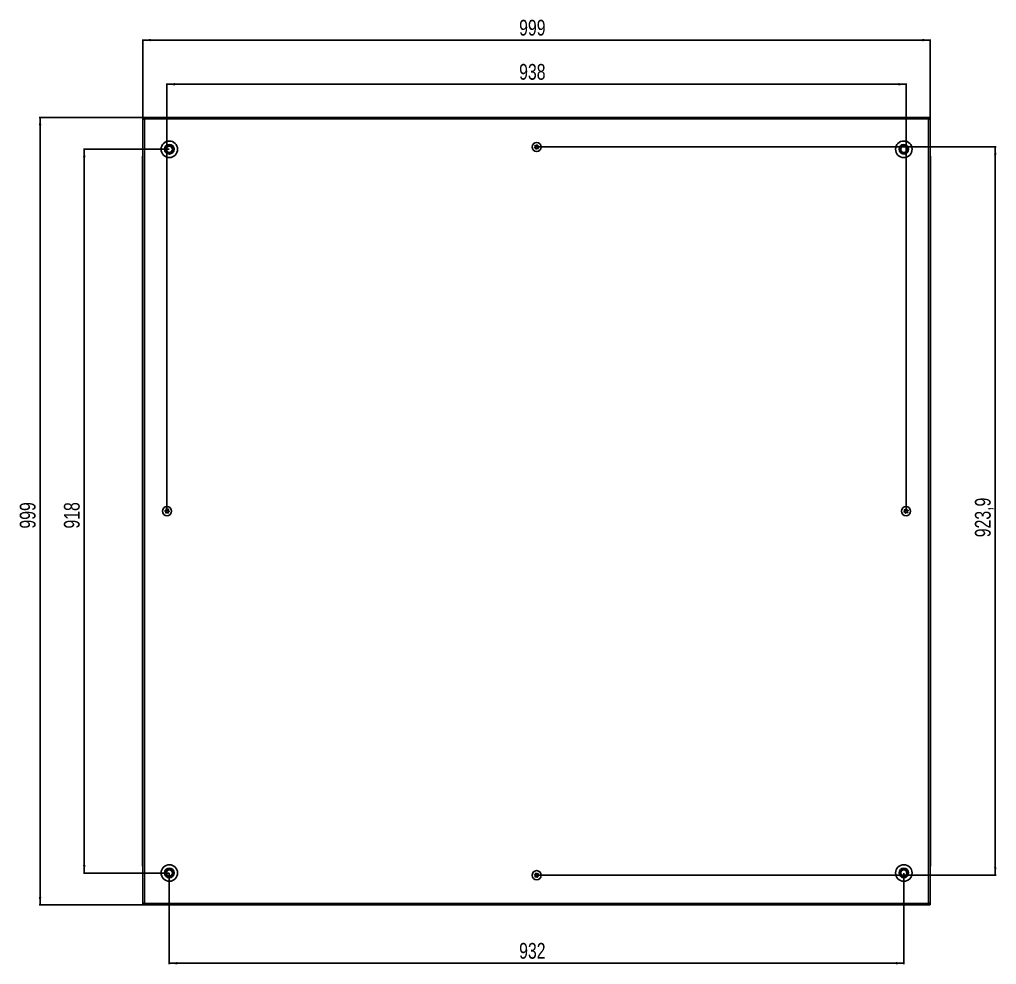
# Model space of a CAD drawing. Header units: millimetres. Extents: x -659 to 3179, y -1210 to 1460.
# Drawn here: x -659 to 580, y 198 to 1397 of the extents above; entities that cross this region are included whole.
import ezdxf

# ---------------------------------------------------------------- set-up
doc = ezdxf.new("R2010")
doc.units = ezdxf.units.MM
doc.layers.add('FORMAT', color=7, linetype='Continuous')
doc.styles.add('SLDTEXTSTYLE0', font='TXT', dxfattribs={"width": 0.75})
doc.dimstyles.new('SLDDIMSTYLE0', dxfattribs={"dimtxt": 20, "dimasz": 10, "dimexe": 0, "dimexo": 0.0625, "dimgap": 5, "dimtad": 2, "dimdec": 1, "dimrnd": 1e-09, "dimzin": 12, "dimdsep": 46, "dimtxsty": 'SLDTEXTSTYLE0', "dimsah": 1, "dimcen": 0.09, "dimadec": 0, "dimazin": 3, "dimtfac": 1, "dimtofl": 0, "dimtmove": 0, "dimatfit": 3, "dimfxl": 0, "dimfrac": 2, "dimtolj": 1, "dimtzin": 12, "dimarcsym": 0})

# ---------------------------------------------------------------- blocks, each defined once
blk = doc.blocks.new('_D')
at = {"layer": 'FORMAT'}
for p, q in [((-502.6, 1272.8), (-634.1, 1272.8)), ((-633.1, 273.8), (-633.1, 1272.8)), ((-502.6, 273.8), (-634.1, 273.8))]:
    blk.add_line(p, q, dxfattribs=at)
for points in [[(-633.1, 1272.8), (-634.6, 1262.8), (-631.5, 1262.8)], [(-633.1, 273.8), (-631.5, 283.8), (-634.6, 283.8)]]:
    blk.add_solid(points, dxfattribs=at)
at = {"layer": 'FORMAT', "insert": (-658.9, 751.2), "char_height": 20, "attachment_point": 1, "rotation": 90, "style": 'SLDTEXTSTYLE0'}
blk.add_mtext('999', dxfattribs=at)
blk = doc.blocks.new('_D_1')
at = {"layer": 'FORMAT'}
for p, q in [((-502.6, 1272.8), (-502.6, 1371.8)), ((496.4, 1370.8), (-502.6, 1370.8)), ((496.4, 1272.8), (496.4, 1371.8))]:
    blk.add_line(p, q, dxfattribs=at)
for points in [[(-502.6, 1370.8), (-492.6, 1369.3), (-492.6, 1372.4)], [(496.4, 1370.8), (486.4, 1372.4), (486.4, 1369.3)]]:
    blk.add_solid(points, dxfattribs=at)
at = {"layer": 'FORMAT', "insert": (-25.2, 1396.6), "char_height": 20, "attachment_point": 1, "style": 'SLDTEXTSTYLE0'}
blk.add_mtext('999', dxfattribs=at)
blk = doc.blocks.new('_D_2')
at = {"layer": 'FORMAT'}
for p, q in [((-469.1, 314.3), (-469.1, 198.8)), ((462.9, 314.3), (462.9, 198.8)), ((-469.1, 199.8), (462.9, 199.8))]:
    blk.add_line(p, q, dxfattribs=at)
for points in [[(-469.1, 199.8), (-459.1, 198.3), (-459.1, 201.4)], [(462.9, 199.8), (452.9, 201.4), (452.9, 198.3)]]:
    blk.add_solid(points, dxfattribs=at)
at = {"layer": 'FORMAT', "insert": (-25.2, 225.6), "char_height": 20, "attachment_point": 1, "style": 'SLDTEXTSTYLE0'}
blk.add_mtext('932', dxfattribs=at)
blk = doc.blocks.new('_D_3')
at = {"layer": 'FORMAT'}
for p, q in [((-472.1, 773.3), (-472.1, 1315.8)), ((-472.1, 1314.8), (465.9, 1314.8)), ((465.9, 773.3), (465.9, 1315.8))]:
    blk.add_line(p, q, dxfattribs=at)
for points in [[(-472.1, 1314.8), (-462.1, 1313.3), (-462.1, 1316.4)], [(465.9, 1314.8), (455.9, 1316.4), (455.9, 1313.3)]]:
    blk.add_solid(points, dxfattribs=at)
at = {"layer": 'FORMAT', "insert": (-25.2, 1340.6), "char_height": 20, "attachment_point": 1, "style": 'SLDTEXTSTYLE0'}
blk.add_mtext('938', dxfattribs=at)
blk = doc.blocks.new('_D_4')
at = {"layer": 'FORMAT'}
for p, q in [((-3.1, 1235.3), (579.9, 1235.3)), ((578.9, 1235.3), (578.9, 311.5)), ((-3.1, 311.5), (579.9, 311.5))]:
    blk.add_line(p, q, dxfattribs=at)
for points in [[(578.9, 1235.3), (577.4, 1225.3), (580.5, 1225.3)], [(578.9, 311.5), (580.5, 321.5), (577.4, 321.5)]]:
    blk.add_solid(points, dxfattribs=at)
at = {"layer": 'FORMAT', "insert": (553.1, 740.2), "char_height": 20, "attachment_point": 1, "rotation": 90, "style": 'SLDTEXTSTYLE0'}
blk.add_mtext('923,9', dxfattribs=at)
blk = doc.blocks.new('_D_5')
at = {"layer": 'FORMAT'}
for p, q in [((-469.1, 1232.3), (-578.1, 1232.3)), ((-577.1, 1232.3), (-577.1, 314.3)), ((-469.1, 314.3), (-578.1, 314.3))]:
    blk.add_line(p, q, dxfattribs=at)
for points in [[(-577.1, 1232.3), (-578.6, 1222.3), (-575.5, 1222.3)], [(-577.1, 314.3), (-575.5, 324.3), (-578.6, 324.3)]]:
    blk.add_solid(points, dxfattribs=at)
at = {"layer": 'FORMAT', "insert": (-602.9, 751.2), "char_height": 20, "attachment_point": 1, "rotation": 90, "style": 'SLDTEXTSTYLE0'}
blk.add_mtext('918', dxfattribs=at)

msp = doc.modelspace()

# ---------------------------------------------------------------- linework, layer by layer
at = {"color": 7, "linetype": 'Continuous', "lineweight": 25}
for p, q in [((-500.48, 1272.83), (-502.58, 1272.83)), ((-502.58, 1271.33), (-502.58, 1272.83)), ((-502.58, 1271.33), (-500.48, 1271.33)), ((-502.58, 1271.33), (-502.58, 1270.73)), ((-502.58, 1270.73), (-502.58, 275.93)), ((-502.58, 1270.73), (-500.48, 1270.73)), ((-500.48, 1272.83), (-500.48, 1270.73)), ((494.32, 1272.83), (-500.48, 1272.83)), ((494.32, 1270.73), (494.32, 1272.83)), ((496.42, 1272.83), (494.32, 1272.83)), ((494.32, 1271.33), (496.42, 1271.33)), ((494.32, 1270.73), (496.42, 1270.73)), ((496.42, 1271.33), (496.42, 1272.83)), ((496.42, 1270.73), (496.42, 1271.33)), ((496.42, 275.93), (496.42, 1270.73)), ((-503.08, 1222.83), (-503.08, 1216.33)), ((-503.08, 1216.33), (-503.08, 1222.83)), ((-503.08, 1216.33), (-503.08, 1216.33)), ((-502.58, 1216.33), (-503.08, 1216.33)), ((-502.93, 1216.33), (-502.93, 330.33)), ((496.42, 1224.15), (496.42, 1224.15)), ((496.42, 1216.33), (496.92, 1216.33)), ((496.77, 330.33), (496.77, 1216.33)), ((496.92, 1222.83), (496.92, 1216.33)), ((496.92, 1216.33), (496.92, 1222.83)), ((496.92, 1216.33), (496.92, 1216.33)), ((496.92, 1216.33), (496.92, 1216.33)), ((-503.08, 323.83), (-503.08, 330.33)), ((-503.08, 330.33), (-503.08, 330.33)), ((-503.08, 330.33), (-503.08, 330.33)), ((-503.08, 330.33), (-503.08, 323.83)), ((-502.58, 330.33), (-503.08, 330.33)), ((-502.58, 322.51), (-502.58, 322.51)), ((496.42, 330.33), (496.92, 330.33)), ((496.92, 330.33), (496.92, 330.33)), ((496.92, 323.83), (496.92, 330.33)), ((496.92, 330.33), (496.92, 323.83)), ((-500.48, 275.93), (-502.58, 275.93)), ((-502.58, 275.93), (-502.58, 275.33)), ((-502.58, 275.33), (-502.58, 273.83)), ((-500.48, 275.33), (-502.58, 275.33)), ((-502.58, 273.83), (-500.48, 273.83)), ((-500.48, 275.93), (-500.48, 273.83)), ((-500.48, 273.83), (494.32, 273.83)), ((496.42, 275.93), (494.32, 275.93)), ((494.32, 273.83), (494.32, 275.93)), ((496.42, 275.33), (494.32, 275.33)), ((494.32, 273.83), (496.42, 273.83)), ((496.42, 275.33), (496.42, 275.93)), ((496.42, 275.33), (496.42, 273.83))]:
    msp.add_line(p, q, dxfattribs=at)
at = {"color": 8, "linetype": 'Continuous', "lineweight": 18}
for p, q in [((-500.48, 1270.73), (-500.48, 275.93)), ((494.32, 1270.73), (-500.48, 1270.73)), ((494.32, 275.93), (494.32, 1270.73)), ((-502.58, 1222.83), (-503.08, 1222.83)), ((496.42, 1222.83), (496.92, 1222.83)), ((-502.58, 323.83), (-503.08, 323.83)), ((496.42, 323.83), (496.92, 323.83)), ((-500.48, 275.93), (494.32, 275.93))]:
    msp.add_line(p, q, dxfattribs=at)
at = {"color": 7, "linetype": 'Continuous', "lineweight": 25}
for centre, radius in [((-469.08, 1232.33), 10.5), ((-3.08, 1235.18), 5.79), ((462.92, 1232.33), 10.5), ((-469.08, 1232.33), 6), ((-469.08, 1232.33), 3.9), ((-3.08, 1235.18), 1.85), ((462.92, 1232.33), 6), ((462.92, 1232.33), 3.9), ((-471.93, 773.33), 5.79), ((-471.93, 773.33), 1.85), ((465.77, 773.33), 5.79), ((465.77, 773.33), 1.85), ((-469.08, 314.33), 10.5), ((462.92, 314.33), 10.5), ((-469.08, 314.33), 6), ((-469.08, 314.33), 3.9), ((-3.08, 311.48), 5.79), ((-3.08, 311.48), 1.85), ((462.92, 314.33), 6), ((462.92, 314.33), 3.9)]:
    msp.add_circle(centre, radius, dxfattribs=at)
for centre, radius, start, end in [((-469.08, 1232.33), 4.62, 120, 180), ((-469.08, 1232.33), 4.62, 180, 240), ((-469.08, 1232.33), 4.62, 60, 120), ((-469.08, 1232.33), 4.62, 240, 300), ((-469.08, 1232.33), 4.62, 0, 60), ((-469.08, 1232.33), 4.62, 300, 0), ((462.92, 1232.33), 4.62, 120, 180), ((462.92, 1232.33), 4.62, 180, 240), ((462.92, 1232.33), 4.62, 60, 120), ((462.92, 1232.33), 4.62, 240, 300), ((462.92, 1232.33), 4.62, 0, 60), ((462.92, 1232.33), 4.62, 300, 0), ((-501.08, 1222.83), 2, 138.59038, 180), ((494.92, 1222.83), 2, 33.94202, 41.40962), ((494.92, 1222.83), 2, 0, 41.39416), ((494.92, 1222.83), 2, 0, 18.58003), ((-501.08, 323.83), 2, 180, 199.56674), ((-501.08, 323.83), 2, 180, 221.40962), ((-501.08, 323.83), 2, 213.78451, 221.40962), ((494.92, 323.83), 2, 318.57492, 0), ((494.92, 323.83), 2, 318.59038, 0), ((-469.08, 314.33), 4.62, 120, 180), ((-469.08, 314.33), 4.62, 180, 240), ((-469.08, 314.33), 4.62, 60, 120), ((-469.08, 314.33), 4.62, 240, 300), ((-469.08, 314.33), 4.62, 0, 60), ((-469.08, 314.33), 4.62, 300, 0), ((462.92, 314.33), 4.62, 120, 180), ((462.92, 314.33), 4.62, 180, 240), ((462.92, 314.33), 4.62, 60, 120), ((462.92, 314.33), 4.62, 240, 300), ((462.92, 314.33), 4.62, 0, 60), ((462.92, 314.33), 4.62, 300, 0)]:
    msp.add_arc(centre, radius, start, end, dxfattribs=at)
for points, knots in [([(-473.7, 1232.33), (-473.37, 1232.9), (-472.8, 1233.88), (-471.98, 1235.31), (-471.57, 1236.02), (-471.39, 1236.33)], [0, 0, 0, 0, 0.4391308, 0.7513783, 1, 1, 1, 1]), ([(-471.39, 1228.33), (-471.72, 1228.9), (-472.28, 1229.88), (-473.11, 1231.31), (-473.51, 1232.02), (-473.7, 1232.33)], [0, 0, 0, 0, 0.4391308, 0.7513783, 1, 1, 1, 1]), ([(-471.39, 1236.33), (-471.19, 1236.33), (-470.48, 1236.33), (-469.17, 1236.33), (-467.78, 1236.33), (-467.04, 1236.33), (-466.77, 1236.33)], [0, 0, 0, 0, 0.1393293, 0.4852696, 0.8163565, 1, 1, 1, 1]), ([(-466.77, 1228.33), (-467.04, 1228.33), (-467.78, 1228.33), (-469.17, 1228.33), (-470.48, 1228.33), (-471.19, 1228.33), (-471.39, 1228.33)], [0, 0, 0, 0, 0.1836435, 0.5147304, 0.8606707, 1, 1, 1, 1]), ([(-466.77, 1236.33), (-466.44, 1235.76), (-465.87, 1234.78), (-465.05, 1233.35), (-464.64, 1232.64), (-464.46, 1232.33)], [0, 0, 0, 0, 0.4391308, 0.7513783, 1, 1, 1, 1]), ([(-464.46, 1232.33), (-464.79, 1231.76), (-465.36, 1230.78), (-466.18, 1229.35), (-466.59, 1228.64), (-466.77, 1228.33)], [0, 0, 0, 0, 0.4391308, 0.7513783, 1, 1, 1, 1]), ([(-5.17, 1237.04), (-5.17, 1237.03), (-5.19, 1237.01), (-5.19, 1236.95), (-5.17, 1236.81), (-5.03, 1236.45), (-4.84, 1235.94), (-4.94, 1235.32), (-5.26, 1234.91), (-5.53, 1234.63), (-5.69, 1234.45), (-5.74, 1234.37), (-5.74, 1234.33), (-5.74, 1234.29), (-5.72, 1234.27), (-5.66, 1234.23), (-5.4, 1234.16), (-4.93, 1234.1), (-4.26, 1233.85), (-3.94, 1233.22), (-3.83, 1232.76), (-3.73, 1232.51), (-3.69, 1232.46), (-3.66, 1232.44), (-3.63, 1232.43), (-3.59, 1232.44), (-3.55, 1232.47), (-3.49, 1232.52), (-3.34, 1232.68), (-3.1, 1232.98), (-2.73, 1233.34), (-2.12, 1233.52), (-1.6, 1233.38), (-1.22, 1233.29), (-1.07, 1233.28), (-1.01, 1233.3), (-0.99, 1233.31), (-0.97, 1233.35), (-0.96, 1233.41), (-0.99, 1233.55), (-1.13, 1233.91), (-1.32, 1234.42), (-1.21, 1235.04), (-0.9, 1235.45), (-0.62, 1235.73), (-0.46, 1235.91), (-0.42, 1235.99), (-0.41, 1236.03), (-0.42, 1236.07), (-0.44, 1236.09), (-0.5, 1236.13), (-0.76, 1236.2), (-1.23, 1236.26), (-1.89, 1236.5), (-2.21, 1237.14), (-2.32, 1237.6), (-2.42, 1237.85), (-2.47, 1237.9), (-2.5, 1237.92), (-2.53, 1237.92), (-2.56, 1237.91), (-2.6, 1237.89), (-2.66, 1237.84), (-2.82, 1237.68), (-3.06, 1237.38), (-3.42, 1237.02), (-4.03, 1236.84), (-4.56, 1236.98), (-4.94, 1237.07), (-5.09, 1237.08), (-5.14, 1237.06), (-5.16, 1237.05), (-5.17, 1237.04)], [0, 0, 0, 0, 0.00200873, 0.00442003, 0.00936469, 0.02552819, 0.06770529, 0.09578618, 0.12464563, 0.1503415, 0.16051935, 0.16339425, 0.16569651, 0.16724481, 0.16887414, 0.1707699, 0.17860577, 0.21199411, 0.24999446, 0.2879948, 0.32138314, 0.32921901, 0.33111477, 0.3327441, 0.3342924, 0.33621663, 0.33853534, 0.3413178, 0.34966197, 0.37535784, 0.40421729, 0.43229818, 0.47447528, 0.49063878, 0.4966691, 0.49844005, 0.5, 0.50200873, 0.50442003, 0.50936469, 0.52552819, 0.56770529, 0.59578618, 0.62464563, 0.6503415, 0.66051935, 0.66339425, 0.66569651, 0.66724481, 0.66887414, 0.6707699, 0.67860577, 0.71199411, 0.74999446, 0.7879948, 0.82138314, 0.82921901, 0.83111477, 0.8327441, 0.8342924, 0.83621663, 0.83853534, 0.8413178, 0.84966197, 0.87535784, 0.90421729, 0.93229818, 0.97447528, 0.99063878, 0.9966691, 0.99844005, 1, 1, 1, 1]), ([(458.3, 1232.33), (458.63, 1232.9), (459.2, 1233.88), (460.02, 1235.31), (460.43, 1236.02), (460.61, 1236.33)], [0, 0, 0, 0, 0.4391308, 0.7513783, 1, 1, 1, 1]), ([(460.61, 1228.33), (460.28, 1228.9), (459.72, 1229.88), (458.89, 1231.31), (458.49, 1232.02), (458.3, 1232.33)], [0, 0, 0, 0, 0.4391308, 0.7513783, 1, 1, 1, 1]), ([(460.61, 1236.33), (460.81, 1236.33), (461.52, 1236.33), (462.83, 1236.33), (464.22, 1236.33), (464.96, 1236.33), (465.23, 1236.33)], [0, 0, 0, 0, 0.1393293, 0.4852696, 0.8163565, 1, 1, 1, 1]), ([(465.23, 1228.33), (464.96, 1228.33), (464.22, 1228.33), (462.83, 1228.33), (461.52, 1228.33), (460.81, 1228.33), (460.61, 1228.33)], [0, 0, 0, 0, 0.1836435, 0.5147304, 0.8606707, 1, 1, 1, 1]), ([(465.23, 1236.33), (465.56, 1235.76), (466.13, 1234.78), (466.95, 1233.35), (467.36, 1232.64), (467.54, 1232.33)], [0, 0, 0, 0, 0.4391308, 0.7513783, 1, 1, 1, 1]), ([(467.54, 1232.33), (467.21, 1231.76), (466.64, 1230.78), (465.82, 1229.35), (465.41, 1228.64), (465.23, 1228.33)], [0, 0, 0, 0, 0.4391308, 0.7513783, 1, 1, 1, 1]), ([(-473.5, 771.01), (-473.49, 771.01), (-473.46, 771), (-473.4, 771), (-473.27, 771.04), (-472.93, 771.23), (-472.45, 771.48), (-471.82, 771.46), (-471.37, 771.2), (-471.06, 770.97), (-470.86, 770.83), (-470.77, 770.8), (-470.73, 770.8), (-470.7, 770.81), (-470.67, 770.84), (-470.64, 770.9), (-470.6, 771.16), (-470.61, 771.64), (-470.46, 772.33), (-469.87, 772.73), (-469.43, 772.9), (-469.19, 773.04), (-469.15, 773.09), (-469.13, 773.12), (-469.13, 773.15), (-469.15, 773.18), (-469.17, 773.22), (-469.23, 773.27), (-469.42, 773.4), (-469.75, 773.6), (-470.15, 773.92), (-470.41, 774.5), (-470.34, 775.04), (-470.3, 775.43), (-470.31, 775.57), (-470.33, 775.63), (-470.36, 775.65), (-470.39, 775.66), (-470.45, 775.66), (-470.59, 775.61), (-470.93, 775.43), (-471.41, 775.18), (-472.04, 775.2), (-472.48, 775.46), (-472.8, 775.69), (-473, 775.82), (-473.09, 775.86), (-473.13, 775.86), (-473.16, 775.85), (-473.18, 775.82), (-473.21, 775.76), (-473.25, 775.5), (-473.24, 775.02), (-473.4, 774.33), (-473.99, 773.92), (-474.43, 773.76), (-474.66, 773.62), (-474.71, 773.57), (-474.72, 773.54), (-474.72, 773.51), (-474.71, 773.48), (-474.68, 773.44), (-474.62, 773.38), (-474.44, 773.26), (-474.11, 773.06), (-473.7, 772.74), (-473.45, 772.16), (-473.51, 771.62), (-473.55, 771.23), (-473.54, 771.09), (-473.52, 771.03), (-473.51, 771.02), (-473.5, 771.01)], [0, 0, 0, 0, 0.0020087, 0.00442, 0.0093647, 0.0255282, 0.0677053, 0.0957862, 0.1246456, 0.1503415, 0.1605194, 0.1633943, 0.1656965, 0.1672448, 0.1688741, 0.1707699, 0.1786058, 0.2119941, 0.2499945, 0.2879948, 0.3213831, 0.329219, 0.3311148, 0.3327441, 0.3342924, 0.3362166, 0.3385353, 0.3413178, 0.349662, 0.3753578, 0.4042173, 0.4322982, 0.4744753, 0.4906388, 0.4966691, 0.49844, 0.5, 0.5020087, 0.50442, 0.5093647, 0.5255282, 0.5677053, 0.5957862, 0.6246456, 0.6503415, 0.6605194, 0.6633943, 0.6656965, 0.6672448, 0.6688741, 0.6707699, 0.6786058, 0.7119941, 0.7499945, 0.7879948, 0.8213831, 0.829219, 0.8311148, 0.8327441, 0.8342924, 0.8362166, 0.8385353, 0.8413178, 0.849662, 0.8753578, 0.9042173, 0.9322982, 0.9744753, 0.9906388, 0.9966691, 0.99844, 1, 1, 1, 1]), ([(466.27, 776.09), (466.25, 776.09), (466.23, 776.09), (466.17, 776.06), (466.07, 775.96), (465.83, 775.66), (465.5, 775.23), (464.91, 774.99), (464.4, 775.05), (464.02, 775.13), (463.78, 775.17), (463.69, 775.17), (463.65, 775.15), (463.62, 775.13), (463.61, 775.1), (463.61, 775.03), (463.68, 774.77), (463.88, 774.34), (464.02, 773.64), (463.65, 773.04), (463.31, 772.7), (463.15, 772.49), (463.13, 772.42), (463.13, 772.39), (463.15, 772.36), (463.17, 772.33), (463.21, 772.31), (463.29, 772.29), (463.51, 772.24), (463.89, 772.2), (464.39, 772.07), (464.86, 771.64), (465.02, 771.13), (465.14, 770.75), (465.21, 770.62), (465.25, 770.58), (465.28, 770.57), (465.32, 770.57), (465.37, 770.6), (465.48, 770.7), (465.71, 771), (466.05, 771.43), (466.63, 771.67), (467.14, 771.61), (467.53, 771.52), (467.76, 771.48), (467.86, 771.49), (467.9, 771.51), (467.92, 771.53), (467.93, 771.56), (467.94, 771.63), (467.86, 771.89), (467.66, 772.32), (467.52, 773.02), (467.89, 773.62), (468.23, 773.96), (468.39, 774.17), (468.41, 774.24), (468.41, 774.27), (468.4, 774.3), (468.37, 774.33), (468.33, 774.35), (468.26, 774.37), (468.03, 774.42), (467.65, 774.46), (467.15, 774.59), (466.69, 775.02), (466.52, 775.53), (466.41, 775.91), (466.34, 776.04), (466.29, 776.08), (466.27, 776.08), (466.27, 776.09)], [0, 0, 0, 0, 0.00200873, 0.00442003, 0.00936469, 0.02552819, 0.06770529, 0.09578618, 0.12464563, 0.1503415, 0.16051935, 0.16339425, 0.16569651, 0.16724481, 0.16887414, 0.1707699, 0.17860577, 0.21199411, 0.24999446, 0.2879948, 0.32138314, 0.32921901, 0.33111477, 0.3327441, 0.3342924, 0.33621663, 0.33853534, 0.3413178, 0.34966197, 0.37535784, 0.40421729, 0.43229818, 0.47447528, 0.49063878, 0.4966691, 0.49844005, 0.5, 0.50200873, 0.50442003, 0.50936469, 0.52552819, 0.56770529, 0.59578618, 0.62464563, 0.6503415, 0.66051935, 0.66339425, 0.66569651, 0.66724481, 0.66887414, 0.6707699, 0.67860577, 0.71199411, 0.74999446, 0.7879948, 0.82138314, 0.82921901, 0.83111477, 0.8327441, 0.8342924, 0.83621663, 0.83853534, 0.8413178, 0.84966197, 0.87535784, 0.90421729, 0.93229818, 0.97447528, 0.99063878, 0.9966691, 0.99844005, 1, 1, 1, 1]), ([(-473.7, 314.33), (-473.37, 314.9), (-472.8, 315.88), (-471.98, 317.31), (-471.57, 318.02), (-471.39, 318.33)], [0, 0, 0, 0, 0.4391308, 0.7513783, 1, 1, 1, 1]), ([(-471.39, 310.33), (-471.72, 310.9), (-472.28, 311.88), (-473.11, 313.31), (-473.51, 314.02), (-473.7, 314.33)], [0, 0, 0, 0, 0.4391308, 0.7513783, 1, 1, 1, 1]), ([(-471.39, 318.33), (-471.19, 318.33), (-470.48, 318.33), (-469.17, 318.33), (-467.78, 318.33), (-467.04, 318.33), (-466.77, 318.33)], [0, 0, 0, 0, 0.1393293, 0.4852696, 0.8163565, 1, 1, 1, 1]), ([(-466.77, 310.33), (-467.04, 310.33), (-467.78, 310.33), (-469.17, 310.33), (-470.48, 310.33), (-471.19, 310.33), (-471.39, 310.33)], [0, 0, 0, 0, 0.1836435, 0.5147304, 0.8606707, 1, 1, 1, 1]), ([(-466.77, 318.33), (-466.44, 317.76), (-465.87, 316.78), (-465.05, 315.35), (-464.64, 314.64), (-464.46, 314.33)], [0, 0, 0, 0, 0.4391308, 0.7513783, 1, 1, 1, 1]), ([(-464.46, 314.33), (-464.79, 313.76), (-465.36, 312.78), (-466.18, 311.35), (-466.59, 310.64), (-466.77, 310.33)], [0, 0, 0, 0, 0.4391308, 0.7513783, 1, 1, 1, 1]), ([(-0.35, 310.84), (-0.35, 310.85), (-0.35, 310.88), (-0.38, 310.93), (-0.46, 311.04), (-0.76, 311.29), (-1.17, 311.65), (-1.37, 312.25), (-1.29, 312.76), (-1.18, 313.13), (-1.13, 313.37), (-1.13, 313.46), (-1.14, 313.5), (-1.16, 313.53), (-1.19, 313.54), (-1.26, 313.55), (-1.53, 313.49), (-1.97, 313.31), (-2.67, 313.21), (-3.25, 313.61), (-3.57, 313.97), (-3.78, 314.14), (-3.84, 314.16), (-3.87, 314.17), (-3.9, 314.15), (-3.93, 314.13), (-3.95, 314.09), (-3.98, 314.02), (-4.04, 313.8), (-4.11, 313.42), (-4.26, 312.93), (-4.71, 312.48), (-5.24, 312.35), (-5.61, 312.25), (-5.75, 312.19), (-5.79, 312.15), (-5.81, 312.12), (-5.8, 312.08), (-5.78, 312.03), (-5.69, 311.92), (-5.4, 311.66), (-4.99, 311.31), (-4.78, 310.71), (-4.87, 310.2), (-4.98, 309.83), (-5.03, 309.59), (-5.03, 309.5), (-5.01, 309.46), (-4.99, 309.43), (-4.96, 309.42), (-4.89, 309.41), (-4.63, 309.47), (-4.19, 309.65), (-3.49, 309.75), (-2.9, 309.34), (-2.59, 308.99), (-2.38, 308.82), (-2.31, 308.8), (-2.28, 308.79), (-2.25, 308.81), (-2.23, 308.83), (-2.2, 308.87), (-2.17, 308.94), (-2.12, 309.16), (-2.05, 309.54), (-1.9, 310.03), (-1.44, 310.47), (-0.92, 310.61), (-0.54, 310.71), (-0.4, 310.77), (-0.36, 310.81), (-0.36, 310.83), (-0.35, 310.84)], [0, 0, 0, 0, 0.0020087, 0.00442, 0.0093647, 0.0255282, 0.0677053, 0.0957862, 0.1246456, 0.1503415, 0.1605194, 0.1633943, 0.1656965, 0.1672448, 0.1688741, 0.1707699, 0.1786058, 0.2119941, 0.2499945, 0.2879948, 0.3213831, 0.329219, 0.3311148, 0.3327441, 0.3342924, 0.3362166, 0.3385353, 0.3413178, 0.349662, 0.3753578, 0.4042173, 0.4322982, 0.4744753, 0.4906388, 0.4966691, 0.49844, 0.5, 0.5020087, 0.50442, 0.5093647, 0.5255282, 0.5677053, 0.5957862, 0.6246456, 0.6503415, 0.6605194, 0.6633943, 0.6656965, 0.6672448, 0.6688741, 0.6707699, 0.6786058, 0.7119941, 0.7499945, 0.7879948, 0.8213831, 0.829219, 0.8311148, 0.8327441, 0.8342924, 0.8362166, 0.8385353, 0.8413178, 0.849662, 0.8753578, 0.9042173, 0.9322982, 0.9744753, 0.9906388, 0.9966691, 0.99844, 1, 1, 1, 1]), ([(458.3, 314.33), (458.63, 314.9), (459.2, 315.88), (460.02, 317.31), (460.43, 318.02), (460.61, 318.33)], [0, 0, 0, 0, 0.4391308, 0.7513783, 1, 1, 1, 1]), ([(460.61, 310.33), (460.28, 310.9), (459.72, 311.88), (458.89, 313.31), (458.49, 314.02), (458.3, 314.33)], [0, 0, 0, 0, 0.4391308, 0.7513783, 1, 1, 1, 1]), ([(460.61, 318.33), (460.81, 318.33), (461.52, 318.33), (462.83, 318.33), (464.22, 318.33), (464.96, 318.33), (465.23, 318.33)], [0, 0, 0, 0, 0.1393293, 0.4852696, 0.8163565, 1, 1, 1, 1]), ([(465.23, 310.33), (464.96, 310.33), (464.22, 310.33), (462.83, 310.33), (461.52, 310.33), (460.81, 310.33), (460.61, 310.33)], [0, 0, 0, 0, 0.1836435, 0.5147304, 0.8606707, 1, 1, 1, 1]), ([(465.23, 318.33), (465.56, 317.76), (466.13, 316.78), (466.95, 315.35), (467.36, 314.64), (467.54, 314.33)], [0, 0, 0, 0, 0.4391308, 0.7513783, 1, 1, 1, 1]), ([(467.54, 314.33), (467.21, 313.76), (466.64, 312.78), (465.82, 311.35), (465.41, 310.64), (465.23, 310.33)], [0, 0, 0, 0, 0.4391308, 0.7513783, 1, 1, 1, 1])]:
    msp.add_open_spline(points, degree=3, knots=knots, dxfattribs=at)

# ---------------------------------------------------------------- dimensions: what is measured, and where the dimension line sits
at = {"layer": 'FORMAT'}
for base, p1, p2, picture, middle in [((-502.58, 1370.83), (496.42, 1272.83), (-502.58, 1272.83), '_D_1', (-3.08, 1370.83)), ((465.92, 1314.83), (-472.08, 773.33), (465.92, 773.33), '_D_3', (-3.08, 1314.83)), ((462.92, 199.83), (-469.08, 314.33), (462.92, 314.33), '_D_2', (-3.08, 199.83))]:
    dim = msp.add_linear_dim(base=base, p1=p1, p2=p2, dimstyle='SLDDIMSTYLE0', dxfattribs=at)
    dim.commit()
    dim.dimension.update_dxf_attribs({"geometry": picture, "text_midpoint": middle, "dimtype": 160})
for base, p1, p2, picture, middle in [((-633.08, 1272.83), (-502.58, 273.83), (-502.58, 1272.83), '_D', (-633.08, 773.33)), ((-577.08, 314.33), (-469.08, 1232.33), (-469.08, 314.33), '_D_5', (-577.08, 773.33)), ((578.92274493, 311.47958773), (-3.07761197, 1235.32958773), (-3.07761197, 311.47958773), '_D_4', (578.92274493, 773.40458773))]:
    dim = msp.add_linear_dim(base=base, p1=p1, p2=p2, angle=90, dimstyle='SLDDIMSTYLE0', dxfattribs=at)
    dim.commit()
    dim.dimension.update_dxf_attribs({"geometry": picture, "text_midpoint": middle, "dimtype": 160})

doc.saveas('drawing.dxf')
